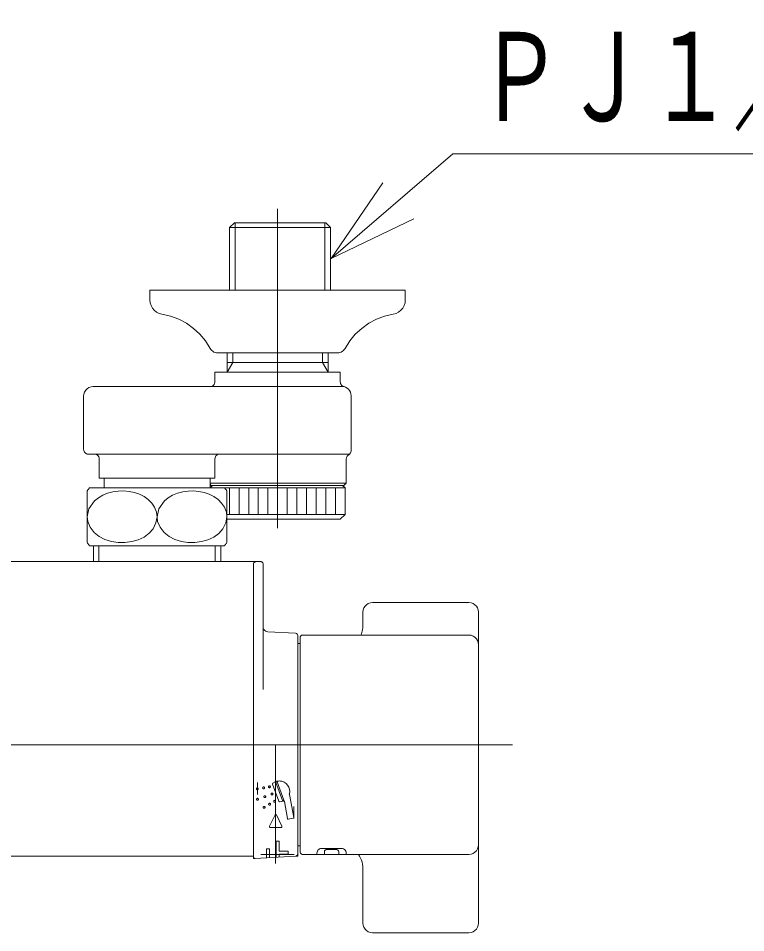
# Model space of a CAD drawing. Units: millimetres on the paper. Extents: x -305 to 305, y -152 to 152.
# Drawn here: x -205.35 to -180.2, y -41.3 to -9.68 of the extents above; entities that cross this region are included whole.
import ezdxf
from ezdxf.enums import TextEntityAlignment as Align

# ---------------------------------------------------------------- set-up
doc = ezdxf.new("R2010")
doc.units = ezdxf.units.MM
doc.linetypes.add('LONG_CHAIN', pattern=[21, 18, -1, 1, -1])
doc.layers.add('0-0_0', color=7, linetype='Continuous', lineweight=9)
doc.layers.add('0-1_VIEW0001', color=7, linetype='Continuous', lineweight=9)
doc.styles.add('ＭＳ ゴシック', font='')
doc.styles.get('ＭＳ ゴシック').set_extended_font_data('MS Gothic')

# ---------------------------------------------------------------- blocks, each defined once
blk = doc.blocks.new('SYM0001')
at = {"layer": '0-0_0'}
for p, q in [((0, 0), (4.205, 3.626)), ((4.205, 3.626), (20.918, 3.626)), ((0, 0), (1.779, 2.615)), ((0, 0), (2.848, 1.375))]:
    blk.add_line(p, q, dxfattribs=at)
at = {"layer": '0-0_0', "style": 'ＭＳ ゴシック', "width": 0.7}
blk.add_text('ＰＪ１／２', height=3.079, dxfattribs=at).set_placement((5.061, 3.834), align=Align.BOTTOM_LEFT)

msp = doc.modelspace()

# ---------------------------------------------------------------- linework, layer by layer
at = {"layer": '0-1_VIEW0001', "linetype": 'LONG_CHAIN'}
for p, q in [((-196.383, -27.314), (-196.383, -16.271)), ((-188.262, -34.805), (-229.371, -34.805)), ((-196.451, -34.805), (-196.451, -38.915)), ((-195.81, -38.597), (-196.968, -38.597)), ((-196.021, -38.597), (-196.95, -38.597))]:
    msp.add_line(p, q, dxfattribs=at)
at = {"layer": '0-1_VIEW0001'}
for p, q in [((-198.047, -16.921), (-197.879, -16.755)), ((-194.721, -16.755), (-197.879, -16.755)), ((-194.721, -16.755), (-197.879, -16.755)), ((-197.853, -19.088), (-197.853, -16.755)), ((-194.747, -19.088), (-194.747, -16.755)), ((-194.554, -16.921), (-194.721, -16.755)), ((-198.047, -16.921), (-194.554, -16.921)), ((-198.047, -19.088), (-198.047, -16.921)), ((-194.554, -19.088), (-194.554, -16.921)), ((-200.8, -19.088), (-200.8, -19.421)), ((-196.383, -19.088), (-200.8, -19.088)), ((-196.383, -19.088), (-191.968, -19.088)), ((-191.968, -19.088), (-191.968, -19.421)), ((-196.383, -21.255), (-198.45, -21.255)), ((-198.129, -21.255), (-198.129, -21.922)), ((-197.936, -21.255), (-197.936, -21.589)), ((-196.383, -21.255), (-194.318, -21.255)), ((-194.832, -21.255), (-194.832, -21.589)), ((-194.637, -21.255), (-194.637, -21.922)), ((-198.129, -21.589), (-196.383, -21.589)), ((-198.129, -21.922), (-197.936, -21.589)), ((-194.637, -21.589), (-196.383, -21.589)), ((-194.637, -21.924), (-194.832, -21.589)), ((-196.383, -21.922), (-198.551, -21.922)), ((-198.551, -22.255), (-198.551, -21.922)), ((-196.383, -21.922), (-194.217, -21.922)), ((-194.217, -22.255), (-194.217, -21.922)), ((-202.759, -22.421), (-194.073, -22.421)), ((-203.092, -24.588), (-203.092, -22.754)), ((-193.842, -22.739), (-193.842, -24.633)), ((-202.718, -24.755), (-202.925, -24.755)), ((-202.718, -24.755), (-193.895, -24.755)), ((-202.551, -24.921), (-202.551, -25.588)), ((-194.008, -25.172), (-194.008, -24.921)), ((-194.008, -24.921), (-194.008, -25.755)), ((-198.717, -25.588), (-202.551, -25.588)), ((-202.383, -25.588), (-202.383, -25.921)), ((-198.473, -25.921), (-202.883, -25.921)), ((-198.717, -25.755), (-196.383, -25.755)), ((-198.675, -25.838), (-198.717, -25.797)), ((-198.634, -25.838), (-198.717, -25.921)), ((-198.715, -25.921), (-198.217, -25.921)), ((-198.675, -25.838), (-196.383, -25.838)), ((-198.217, -25.921), (-196.383, -25.921)), ((-198.051, -26.839), (-198.051, -25.921)), ((-197.718, -26.839), (-197.718, -25.921)), ((-197.383, -26.839), (-197.383, -25.921)), ((-197.05, -26.839), (-197.05, -25.921)), ((-196.717, -26.839), (-196.717, -25.921)), ((-194.008, -25.755), (-196.383, -25.755)), ((-194.093, -25.838), (-196.383, -25.838)), ((-194.051, -25.921), (-196.383, -25.921)), ((-196.05, -26.839), (-196.05, -25.921)), ((-195.717, -26.839), (-195.717, -25.921)), ((-195.383, -26.839), (-195.383, -25.921)), ((-195.05, -26.839), (-195.05, -25.921)), ((-194.717, -26.839), (-194.717, -25.921)), ((-194.384, -26.839), (-194.384, -25.921)), ((-194.134, -25.838), (-194.051, -25.921)), ((-194.093, -25.838), (-194.008, -25.755)), ((-194.051, -25.921), (-194.051, -26.839)), ((-202.968, -26.025), (-202.968, -27.816)), ((-198.134, -27.816), (-198.134, -26.025)), ((-200.569, -26.757), (-200.55, -26.92)), ((-198.153, -26.757), (-198.134, -26.92)), ((-198.134, -26.839), (-196.383, -26.839)), ((-194.051, -26.839), (-196.383, -26.839)), ((-194.217, -27.005), (-194.051, -26.839)), ((-202.947, -27.083), (-202.968, -26.92)), ((-200.531, -27.083), (-200.55, -26.92)), ((-198.134, -27.005), (-196.383, -27.005)), ((-194.217, -27.005), (-196.383, -27.005)), ((-202.883, -27.921), (-198.348, -27.921)), ((-202.752, -28.472), (-202.752, -27.921)), ((-202.56, -28.472), (-202.56, -27.921)), ((-198.541, -28.472), (-198.541, -27.921)), ((-198.217, -27.921), (-198.348, -27.921)), ((-198.348, -28.472), (-198.348, -27.921)), ((-207.212, -28.472), (-197.129, -28.472)), ((-206.217, -28.472), (-202.752, -28.472)), ((-197.299, -28.472), (-198.348, -28.472)), ((-197.218, -32.771), (-197.218, -28.555)), ((-196.968, -28.472), (-197.133, -28.472)), ((-196.883, -32.9), (-196.883, -28.555)), ((-189.767, -29.888), (-193.101, -29.888)), ((-193.433, -30.221), (-193.433, -30.677)), ((-189.434, -30.221), (-189.434, -40.972)), ((-195.763, -30.95), (-196.726, -30.898)), ((-195.684, -34.805), (-195.684, -31.033)), ((-195.6, -31.305), (-195.684, -31.305)), ((-195.6, -38.306), (-195.6, -31.097)), ((-195.517, -31.014), (-189.767, -31.014)), ((-197.218, -32.771), (-197.218, -38.488)), ((-189.434, -36.555), (-189.434, -33.056)), ((-195.684, -34.805), (-195.684, -38.577)), ((-197.084, -36.526), (-197.084, -36.113)), ((-196.343, -36.757), (-196.557, -36.17)), ((-196.546, -36.138), (-196.448, -36.079)), ((-196.401, -36.091), (-196.44, -36.105)), ((-196.401, -36.091), (-196.173, -36.717)), ((-195.977, -36.521), (-195.821, -37.317)), ((-196.314, -36.775), (-196.202, -36.756)), ((-196.148, -36.77), (-196.045, -37.357)), ((-195.817, -37.355), (-195.817, -36.941)), ((-196.665, -37.625), (-196.473, -37.232)), ((-196.235, -37.625), (-196.426, -37.232)), ((-196.014, -37.379), (-195.844, -37.348)), ((-196.642, -37.663), (-196.26, -37.663)), ((-196.437, -38.695), (-196.437, -38.137)), ((-196.331, -38.137), (-196.437, -38.137)), ((-196.331, -38.484), (-196.331, -38.137)), ((-197.218, -38.488), (-197.218, -38.686)), ((-196.664, -38.404), (-196.77, -38.404)), ((-196.77, -38.404), (-196.77, -38.715)), ((-196.664, -38.404), (-196.664, -38.708)), ((-196.021, -38.484), (-196.331, -38.484)), ((-196.021, -38.484), (-196.021, -38.59)), ((-195.6, -38.306), (-195.684, -38.306)), ((-195.684, -38.577), (-195.684, -38.655)), ((-195.6, -38.306), (-195.6, -38.514)), ((-195.025, -38.554), (-195.025, -38.597)), ((-194.174, -38.389), (-194.859, -38.389)), ((-194.767, -38.513), (-194.767, -38.597)), ((-194.349, -38.43), (-194.684, -38.43)), ((-194.267, -38.597), (-194.267, -38.513)), ((-194.008, -38.597), (-194.008, -38.554)), ((-197.218, -38.686), (-197.218, -38.738)), ((-197.164, -38.735), (-197.218, -38.738)), ((-197.167, -38.735), (-197.164, -38.735)), ((-195.763, -38.659), (-197.164, -38.735)), ((-196.021, -38.59), (-196.331, -38.59)), ((-196.331, -38.69), (-196.331, -38.59)), ((-195.684, -38.655), (-195.763, -38.659)), ((-195.517, -38.597), (-189.767, -38.597)), ((-193.433, -39.085), (-193.433, -40.972)), ((-193.101, -41.305), (-189.767, -41.305))]:
    msp.add_line(p, q, dxfattribs=at)
for points in [[(-200.381, -19.914), (-200.481, -19.887), (-200.57, -19.842), (-200.648, -19.781), (-200.711, -19.706), (-200.759, -19.619), (-200.79, -19.524), (-200.8, -19.421)], [(-191.968, -19.421), (-191.978, -19.524), (-192.008, -19.619), (-192.056, -19.706), (-192.12, -19.781), (-192.198, -19.842), (-192.287, -19.887), (-192.386, -19.914)], [(-200.381, -19.914), (-200.084, -19.984), (-199.801, -20.09), (-199.536, -20.231), (-199.291, -20.405), (-199.07, -20.609), (-198.877, -20.841), (-198.712, -21.099)], [(-194.052, -21.099), (-193.889, -20.841), (-193.696, -20.609), (-193.476, -20.405), (-193.231, -20.231), (-192.966, -20.09), (-192.683, -19.984), (-192.386, -19.914)], [(-198.45, -21.255), (-198.497, -21.251), (-198.541, -21.241), (-198.584, -21.224), (-198.623, -21.2), (-198.657, -21.172), (-198.688, -21.138), (-198.712, -21.099)], [(-198.45, -21.255), (-198.497, -21.251), (-198.541, -21.241), (-198.584, -21.224), (-198.623, -21.2), (-198.657, -21.172), (-198.688, -21.138), (-198.712, -21.099)], [(-194.052, -21.099), (-194.078, -21.138), (-194.109, -21.172), (-194.145, -21.2), (-194.184, -21.224), (-194.226, -21.241), (-194.271, -21.251), (-194.318, -21.255)], [(-194.052, -21.099), (-194.078, -21.138), (-194.109, -21.172), (-194.145, -21.2), (-194.184, -21.224), (-194.226, -21.241), (-194.271, -21.251), (-194.318, -21.255)], [(-203.092, -22.754), (-203.083, -22.678), (-203.058, -22.608), (-203.019, -22.546), (-202.967, -22.495), (-202.905, -22.455), (-202.835, -22.43), (-202.759, -22.421)], [(-198.551, -22.255), (-198.554, -22.287), (-198.563, -22.317), (-198.577, -22.344), (-198.596, -22.369), (-198.619, -22.389), (-198.645, -22.405), (-198.675, -22.416)], [(-194.093, -22.416), (-194.122, -22.405), (-194.149, -22.389), (-194.172, -22.369), (-194.191, -22.344), (-194.205, -22.317), (-194.214, -22.287), (-194.217, -22.255)], [(-194.093, -22.416), (-194.032, -22.438), (-193.978, -22.47), (-193.932, -22.512), (-193.894, -22.56), (-193.866, -22.615), (-193.849, -22.675), (-193.842, -22.739)], [(-202.925, -24.755), (-202.963, -24.751), (-202.998, -24.738), (-203.029, -24.718), (-203.055, -24.693), (-203.075, -24.662), (-203.088, -24.626), (-203.092, -24.588)], [(-193.842, -24.633), (-193.844, -24.658), (-193.85, -24.682), (-193.859, -24.705), (-193.871, -24.727), (-193.887, -24.746), (-193.905, -24.763), (-193.925, -24.777)], [(-202.718, -24.755), (-202.679, -24.759), (-202.644, -24.772), (-202.613, -24.792), (-202.587, -24.818), (-202.567, -24.849), (-202.555, -24.884), (-202.551, -24.922)], [(-202.718, -24.755), (-202.679, -24.759), (-202.644, -24.772), (-202.613, -24.792), (-202.587, -24.818), (-202.567, -24.849), (-202.555, -24.884), (-202.551, -24.922)], [(-198.551, -24.921), (-198.551, -25.588), (-198.717, -25.588), (-198.717, -25.921)], [(-198.551, -24.922), (-198.546, -24.884), (-198.534, -24.849), (-198.514, -24.818), (-198.488, -24.792), (-198.457, -24.772), (-198.422, -24.759), (-198.384, -24.755)], [(-194.008, -24.922), (-194.006, -24.896), (-194.001, -24.872), (-193.992, -24.849), (-193.979, -24.828), (-193.964, -24.809), (-193.946, -24.792), (-193.925, -24.777)], [(-202.968, -26.025), (-202.956, -26.01), (-202.945, -25.994), (-202.933, -25.979), (-202.921, -25.964), (-202.908, -25.95), (-202.896, -25.935), (-202.883, -25.921)], [(-198.217, -25.921), (-198.204, -25.935), (-198.192, -25.95), (-198.18, -25.964), (-198.168, -25.979), (-198.156, -25.994), (-198.145, -26.01), (-198.134, -26.025)], [(-200.569, -26.757), (-200.637, -26.593), (-200.735, -26.446), (-200.859, -26.321), (-201.002, -26.22), (-201.164, -26.139), (-201.336, -26.081), (-201.52, -26.043), (-201.708, -26.026), (-201.896, -26.031), (-202.083, -26.057), (-202.26, -26.104), (-202.43, -26.173), (-202.581, -26.262), (-202.716, -26.373)], [(-198.153, -26.757), (-198.22, -26.593), (-198.319, -26.446), (-198.442, -26.321), (-198.585, -26.22), (-198.748, -26.139), (-198.92, -26.081), (-199.104, -26.043), (-199.291, -26.026), (-199.48, -26.031), (-199.666, -26.057), (-199.844, -26.104), (-200.013, -26.173), (-200.165, -26.262), (-200.3, -26.373)], [(-202.968, -26.92), (-202.907, -26.643), (-202.716, -26.373)], [(-200.55, -26.92), (-200.491, -26.643), (-200.3, -26.373)], [(-202.947, -27.083), (-202.859, -27.286), (-202.723, -27.462), (-202.549, -27.601), (-202.352, -27.702), (-202.129, -27.772), (-201.898, -27.808), (-201.662, -27.81), (-201.427, -27.779), (-201.208, -27.718), (-201.002, -27.621), (-200.829, -27.494), (-200.689, -27.333), (-200.592, -27.136), (-200.55, -26.92)], [(-200.531, -27.083), (-200.442, -27.286), (-200.306, -27.461), (-200.133, -27.601), (-199.935, -27.702), (-199.712, -27.772), (-199.482, -27.808), (-199.245, -27.811), (-199.011, -27.78), (-198.792, -27.719), (-198.586, -27.622), (-198.413, -27.495), (-198.273, -27.334), (-198.176, -27.136), (-198.134, -26.92)], [(-202.883, -27.921), (-202.896, -27.906), (-202.908, -27.891), (-202.921, -27.876), (-202.933, -27.861), (-202.945, -27.846), (-202.956, -27.831), (-202.968, -27.816)], [(-198.134, -27.816), (-198.145, -27.831), (-198.156, -27.846), (-198.168, -27.861), (-198.18, -27.876), (-198.192, -27.891), (-198.204, -27.906), (-198.217, -27.921)], [(-197.218, -28.555), (-197.215, -28.535), (-197.209, -28.518), (-197.199, -28.502), (-197.186, -28.49), (-197.17, -28.48), (-197.152, -28.474), (-197.133, -28.472)], [(-196.968, -28.472), (-196.948, -28.474), (-196.93, -28.48), (-196.915, -28.49), (-196.902, -28.502), (-196.892, -28.518), (-196.885, -28.535), (-196.883, -28.555)], [(-193.433, -30.221), (-193.425, -30.145), (-193.4, -30.074), (-193.36, -30.013), (-193.309, -29.961), (-193.247, -29.922), (-193.177, -29.897), (-193.101, -29.888)], [(-189.767, -29.888), (-189.69, -29.897), (-189.62, -29.922), (-189.559, -29.961), (-189.507, -30.013), (-189.468, -30.074), (-189.443, -30.145), (-189.434, -30.221)], [(-196.726, -30.898), (-196.762, -30.892), (-196.796, -30.879), (-196.825, -30.859), (-196.849, -30.833), (-196.868, -30.803), (-196.879, -30.769), (-196.883, -30.732)], [(-195.763, -30.95), (-195.745, -30.953), (-195.728, -30.96), (-195.713, -30.97), (-195.701, -30.983), (-195.692, -30.998), (-195.686, -31.015), (-195.684, -31.033)], [(-193.433, -30.677), (-193.435, -30.726), (-193.44, -30.776), (-193.447, -30.825), (-193.457, -30.873), (-193.471, -30.92), (-193.487, -30.967), (-193.505, -31.012)], [(-195.6, -31.097), (-195.598, -31.078), (-195.591, -31.06), (-195.582, -31.044), (-195.569, -31.031), (-195.553, -31.021), (-195.536, -31.015), (-195.517, -31.012)], [(-189.767, -31.012), (-189.69, -31.021), (-189.62, -31.046), (-189.559, -31.086), (-189.507, -31.138), (-189.468, -31.2), (-189.443, -31.27), (-189.434, -31.347)], [(-189.434, -31.347), (-189.434, -31.43), (-189.434, -38.263)], [(-197.117, -36.332), (-197.116, -36.324), (-197.114, -36.317), (-197.11, -36.311), (-197.105, -36.306), (-197.099, -36.302), (-197.092, -36.299), (-197.084, -36.298)], [(-197.084, -36.365), (-197.092, -36.364), (-197.099, -36.361), (-197.105, -36.357), (-197.11, -36.352), (-197.114, -36.346), (-197.116, -36.339), (-197.117, -36.332)], [(-197.084, -36.298), (-197.076, -36.299), (-197.069, -36.302), (-197.063, -36.306), (-197.058, -36.311), (-197.054, -36.317), (-197.051, -36.324), (-197.05, -36.332)], [(-197.05, -36.332), (-197.051, -36.339), (-197.054, -36.346), (-197.058, -36.352), (-197.063, -36.357), (-197.069, -36.361), (-197.076, -36.364), (-197.084, -36.365)], [(-196.9, -36.293), (-196.899, -36.285), (-196.896, -36.278), (-196.892, -36.272), (-196.887, -36.267), (-196.881, -36.263), (-196.874, -36.261), (-196.867, -36.26)], [(-196.867, -36.327), (-196.874, -36.326), (-196.881, -36.324), (-196.887, -36.32), (-196.892, -36.315), (-196.896, -36.308), (-196.899, -36.301), (-196.9, -36.293)], [(-196.867, -36.26), (-196.859, -36.261), (-196.852, -36.263), (-196.846, -36.267), (-196.841, -36.272), (-196.837, -36.278), (-196.834, -36.285), (-196.834, -36.293)], [(-196.834, -36.293), (-196.834, -36.301), (-196.837, -36.308), (-196.841, -36.315), (-196.846, -36.32), (-196.852, -36.324), (-196.859, -36.326), (-196.867, -36.327)], [(-196.7, -36.258), (-196.699, -36.251), (-196.696, -36.244), (-196.693, -36.238), (-196.688, -36.233), (-196.681, -36.229), (-196.674, -36.226), (-196.666, -36.225)], [(-196.666, -36.291), (-196.674, -36.291), (-196.681, -36.288), (-196.688, -36.284), (-196.693, -36.279), (-196.696, -36.273), (-196.699, -36.266), (-196.7, -36.258)], [(-196.666, -36.225), (-196.658, -36.226), (-196.651, -36.229), (-196.645, -36.233), (-196.64, -36.238), (-196.636, -36.244), (-196.634, -36.251), (-196.633, -36.258)], [(-196.633, -36.258), (-196.634, -36.266), (-196.636, -36.273), (-196.64, -36.279), (-196.645, -36.284), (-196.651, -36.288), (-196.658, -36.291), (-196.666, -36.291)], [(-196.557, -36.17), (-196.558, -36.165), (-196.558, -36.159), (-196.558, -36.154), (-196.556, -36.149), (-196.554, -36.145), (-196.55, -36.141), (-196.546, -36.138)], [(-196.448, -36.079), (-196.418, -36.069), (-196.388, -36.063), (-196.357, -36.059), (-196.326, -36.057), (-196.295, -36.059), (-196.264, -36.063), (-196.234, -36.069)], [(-196.44, -36.105), (-196.21, -36.731), (-196.173, -36.717)], [(-196.234, -36.069), (-196.157, -36.099), (-196.09, -36.145), (-196.037, -36.203), (-195.997, -36.271), (-195.973, -36.346), (-195.965, -36.426), (-195.977, -36.508)], [(-197.11, -36.691), (-197.109, -36.683), (-197.106, -36.676), (-197.102, -36.67), (-197.097, -36.665), (-197.091, -36.661), (-197.084, -36.658), (-197.077, -36.658)], [(-197.077, -36.658), (-197.069, -36.658), (-197.062, -36.661), (-197.056, -36.665), (-197.051, -36.67), (-197.047, -36.676), (-197.044, -36.683), (-197.044, -36.691)], [(-196.86, -36.6), (-196.859, -36.592), (-196.856, -36.585), (-196.852, -36.579), (-196.847, -36.574), (-196.841, -36.57), (-196.833, -36.567), (-196.825, -36.566)], [(-196.825, -36.633), (-196.833, -36.632), (-196.841, -36.629), (-196.847, -36.625), (-196.852, -36.62), (-196.856, -36.614), (-196.859, -36.607), (-196.86, -36.6)], [(-196.825, -36.566), (-196.818, -36.567), (-196.811, -36.57), (-196.805, -36.574), (-196.8, -36.579), (-196.797, -36.585), (-196.794, -36.592), (-196.793, -36.6)], [(-196.793, -36.6), (-196.794, -36.607), (-196.797, -36.614), (-196.8, -36.62), (-196.805, -36.625), (-196.811, -36.629), (-196.818, -36.632), (-196.825, -36.633)], [(-196.608, -36.51), (-196.608, -36.502), (-196.605, -36.494), (-196.601, -36.488), (-196.596, -36.483), (-196.59, -36.479), (-196.583, -36.476), (-196.575, -36.475)], [(-196.575, -36.542), (-196.583, -36.541), (-196.59, -36.538), (-196.596, -36.534), (-196.601, -36.529), (-196.605, -36.523), (-196.608, -36.517), (-196.608, -36.51)], [(-196.575, -36.475), (-196.568, -36.476), (-196.561, -36.479), (-196.555, -36.483), (-196.549, -36.488), (-196.545, -36.494), (-196.543, -36.502), (-196.542, -36.51)], [(-196.542, -36.51), (-196.543, -36.517), (-196.545, -36.523), (-196.549, -36.529), (-196.555, -36.534), (-196.561, -36.538), (-196.568, -36.541), (-196.575, -36.542)], [(-195.977, -36.521), (-195.978, -36.515), (-195.978, -36.512), (-195.977, -36.508)], [(-197.077, -36.724), (-197.084, -36.723), (-197.091, -36.721), (-197.097, -36.717), (-197.102, -36.712), (-197.106, -36.706), (-197.109, -36.699), (-197.11, -36.691)], [(-197.044, -36.691), (-197.044, -36.699), (-197.047, -36.706), (-197.051, -36.712), (-197.056, -36.717), (-197.062, -36.721), (-197.069, -36.723), (-197.077, -36.724)], [(-196.883, -36.971), (-196.882, -36.964), (-196.88, -36.957), (-196.876, -36.951), (-196.872, -36.945), (-196.866, -36.941), (-196.859, -36.939), (-196.852, -36.938)], [(-196.852, -37.004), (-196.859, -37.003), (-196.866, -37.001), (-196.872, -36.997), (-196.876, -36.992), (-196.88, -36.986), (-196.882, -36.979), (-196.883, -36.971)], [(-196.852, -36.938), (-196.844, -36.939), (-196.836, -36.941), (-196.83, -36.945), (-196.825, -36.951), (-196.822, -36.957), (-196.819, -36.964), (-196.818, -36.971)], [(-196.818, -36.971), (-196.819, -36.979), (-196.822, -36.986), (-196.825, -36.992), (-196.83, -36.997), (-196.836, -37.001), (-196.844, -37.003), (-196.852, -37.004)], [(-196.694, -36.861), (-196.693, -36.853), (-196.69, -36.846), (-196.686, -36.84), (-196.681, -36.835), (-196.675, -36.831), (-196.668, -36.828), (-196.661, -36.828)], [(-196.661, -36.894), (-196.668, -36.893), (-196.675, -36.891), (-196.681, -36.887), (-196.686, -36.882), (-196.69, -36.876), (-196.693, -36.869), (-196.694, -36.861)], [(-196.661, -36.828), (-196.653, -36.828), (-196.646, -36.831), (-196.639, -36.835), (-196.634, -36.84), (-196.63, -36.846), (-196.627, -36.853), (-196.626, -36.861)], [(-196.626, -36.861), (-196.627, -36.869), (-196.63, -36.876), (-196.634, -36.882), (-196.639, -36.887), (-196.646, -36.891), (-196.653, -36.893), (-196.661, -36.894)], [(-196.517, -36.76), (-196.516, -36.752), (-196.514, -36.745), (-196.51, -36.739), (-196.505, -36.734), (-196.498, -36.73), (-196.492, -36.728), (-196.484, -36.727)], [(-196.484, -36.793), (-196.492, -36.792), (-196.498, -36.79), (-196.505, -36.786), (-196.51, -36.78), (-196.514, -36.774), (-196.516, -36.767), (-196.517, -36.76)], [(-196.484, -36.727), (-196.477, -36.728), (-196.47, -36.73), (-196.463, -36.734), (-196.458, -36.739), (-196.454, -36.745), (-196.452, -36.752), (-196.451, -36.76)], [(-196.451, -36.76), (-196.452, -36.767), (-196.454, -36.774), (-196.458, -36.78), (-196.463, -36.786), (-196.47, -36.79), (-196.477, -36.792), (-196.484, -36.793)], [(-196.314, -36.775), (-196.319, -36.775), (-196.324, -36.774), (-196.329, -36.772), (-196.333, -36.77), (-196.337, -36.766), (-196.341, -36.762), (-196.343, -36.757)], [(-196.186, -36.749), (-196.188, -36.75), (-196.19, -36.751), (-196.193, -36.752), (-196.195, -36.753), (-196.197, -36.754), (-196.2, -36.755), (-196.202, -36.756)], [(-196.186, -36.749), (-196.183, -36.749), (-196.181, -36.749), (-196.179, -36.747)], [(-196.179, -36.747), (-196.173, -36.747), (-196.167, -36.749), (-196.161, -36.751), (-196.156, -36.754), (-196.153, -36.758), (-196.15, -36.763), (-196.148, -36.77)], [(-196.473, -37.232), (-196.472, -37.23), (-196.471, -37.229), (-196.469, -37.227), (-196.468, -37.225), (-196.466, -37.223), (-196.464, -37.221), (-196.462, -37.22)], [(-196.462, -37.22), (-196.456, -37.218), (-196.451, -37.218), (-196.445, -37.219), (-196.439, -37.22), (-196.434, -37.223), (-196.429, -37.227), (-196.426, -37.232)], [(-196.651, -37.661), (-196.657, -37.658), (-196.662, -37.653), (-196.665, -37.649), (-196.667, -37.643), (-196.668, -37.637), (-196.667, -37.631), (-196.665, -37.625)], [(-196.234, -37.625), (-196.233, -37.63), (-196.233, -37.634), (-196.233, -37.637)], [(-196.014, -37.379), (-196.02, -37.379), (-196.026, -37.378), (-196.031, -37.375), (-196.036, -37.372), (-196.04, -37.368), (-196.043, -37.363), (-196.045, -37.357)], [(-195.821, -37.318), (-195.821, -37.324), (-195.822, -37.33), (-195.825, -37.335), (-195.828, -37.34), (-195.833, -37.344), (-195.838, -37.347), (-195.844, -37.348)], [(-196.642, -37.663), (-196.646, -37.663), (-196.649, -37.662), (-196.651, -37.661)], [(-196.233, -37.637), (-196.233, -37.643), (-196.235, -37.648), (-196.239, -37.653), (-196.243, -37.657), (-196.248, -37.661), (-196.254, -37.663), (-196.26, -37.663)], [(-220.55, -38.655), (-197.218, -38.655), (-197.218, -38.488)], [(-195.684, -38.577), (-195.686, -38.595), (-195.692, -38.612), (-195.701, -38.627), (-195.713, -38.64), (-195.728, -38.65), (-195.745, -38.656), (-195.763, -38.659)], [(-195.517, -38.597), (-195.536, -38.595), (-195.553, -38.589), (-195.569, -38.579), (-195.582, -38.565), (-195.591, -38.55), (-195.598, -38.532), (-195.6, -38.513)], [(-195.025, -38.554), (-195.021, -38.517), (-195.008, -38.482), (-194.989, -38.451), (-194.963, -38.425), (-194.932, -38.406), (-194.897, -38.393), (-194.859, -38.389)], [(-194.767, -38.513), (-194.765, -38.494), (-194.758, -38.477), (-194.748, -38.461), (-194.736, -38.448), (-194.72, -38.439), (-194.703, -38.432), (-194.684, -38.43)], [(-194.349, -38.43), (-194.331, -38.432), (-194.313, -38.439), (-194.298, -38.448), (-194.285, -38.461), (-194.275, -38.477), (-194.269, -38.494), (-194.267, -38.513)], [(-194.174, -38.389), (-194.136, -38.393), (-194.101, -38.406), (-194.07, -38.425), (-194.045, -38.451), (-194.025, -38.482), (-194.013, -38.517), (-194.008, -38.554)], [(-189.434, -38.263), (-189.443, -38.339), (-189.468, -38.41), (-189.507, -38.472), (-189.559, -38.524), (-189.62, -38.563), (-189.69, -38.588), (-189.767, -38.597)], [(-197.167, -38.735), (-197.178, -38.734), (-197.189, -38.73), (-197.198, -38.724), (-197.206, -38.716), (-197.212, -38.707), (-197.216, -38.697), (-197.218, -38.686)], [(-193.592, -38.597), (-193.551, -38.66), (-193.516, -38.725), (-193.486, -38.793), (-193.463, -38.864), (-193.447, -38.936), (-193.437, -39.01), (-193.433, -39.085)], [(-193.101, -41.305), (-193.177, -41.296), (-193.247, -41.271), (-193.309, -41.232), (-193.36, -41.18), (-193.4, -41.119), (-193.425, -41.049), (-193.433, -40.972)], [(-189.434, -40.972), (-189.443, -41.049), (-189.468, -41.119), (-189.507, -41.18), (-189.559, -41.232), (-189.62, -41.271), (-189.69, -41.296), (-189.767, -41.305)]]:
    msp.add_lwpolyline(points, dxfattribs=at)

# ---------------------------------------------------------------- block references
msp.add_blockref('SYM0001', (-194.526, -17.994), dxfattribs=at)

doc.saveas('drawing.dxf')
